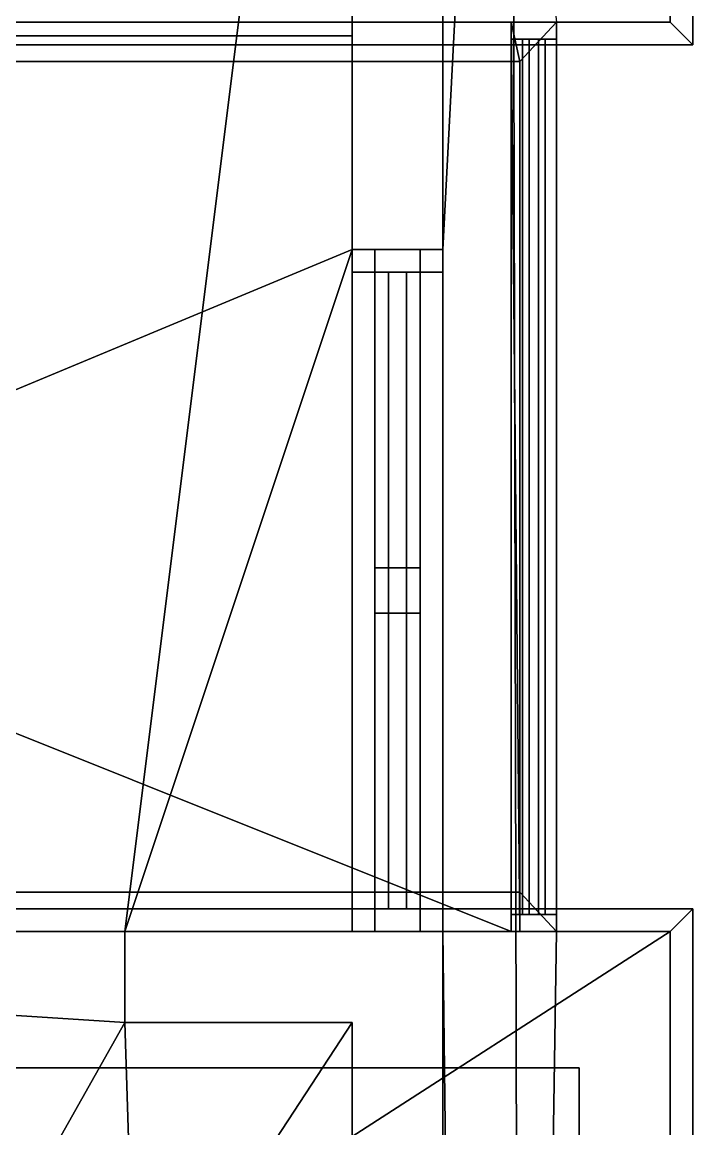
# Model space of a CAD drawing. Extents: x -7.1 to 5.5, y -11 to 12.
# Drawn here: x 3.964 to 5.44, y 5.266 to 7.7 of the extents above; entities that cross this region are included whole.
import ezdxf

# ---------------------------------------------------------------- set-up
doc = ezdxf.new("R2010")
doc.units = 0

msp = doc.modelspace()

# ---------------------------------------------------------------- linework, layer by layer
for points in [[(5.39, 7.7, 30.1), (5.44, 7.65, 30.1), (5.44, 11.95, 30.1), (5.39, 11.9, 30.1)], [(5.39, 11.9, 29.9698), (5.44, 11.95, 29.9698), (5.44, 7.65, 29.9698), (5.39, 7.7, 29.9698)], [(5.44, 11.95, 30.1), (5.44, 7.65, 30.1), (5.44, 7.65, 29.9698), (5.44, 11.95, 29.9698)], [(-7.01, 11.9, 30.2262), (-7.01, 7.7, 30.2262), (5.39, 7.7, 30.2262), (5.39, 11.9, 30.2262)], [(5.39, 7.7, 3.4953), (5.39, 11.9, 3.4953), (5.39, 11.9, 7.0953), (5.39, 7.7, 7.0953)], [(5.39, 7.7, 7.0953), (5.39, 11.9, 7.0953), (5.39, 11.9, 10.6953), (5.39, 7.7, 10.6953)], [(5.39, 7.7, 10.6953), (5.39, 11.9, 10.6953), (5.39, 11.9, 14.2953), (5.39, 7.7, 14.2953)], [(5.39, 7.7, 14.2953), (5.39, 11.9, 14.2953), (5.39, 11.9, 17.8953), (5.39, 7.7, 17.8953)], [(5.39, 7.7, 17.8953), (5.39, 11.9, 17.8953), (5.39, 11.9, 21.4953), (5.39, 7.7, 21.4953)], [(5.39, 7.7, 21.4953), (5.39, 11.9, 21.4953), (5.39, 11.9, 25.0953), (5.39, 7.7, 25.0953)], [(5.39, 7.7, 25.0953), (5.39, 11.9, 25.0953), (5.39, 11.9, 28.6953), (5.39, 7.7, 28.6953)], [(5.39, 11.9, 28.6953), (5.39, 11.9, 30.2262), (5.39, 7.7, 30.2262), (5.39, 7.7, 28.6953)], [(4.89, 7.2, 0.0953), (5.04, 10.1, 0.0953), (4.89, 9.9, 0.0953)], [(4.89, 7.2, 0.0953), (4.89, 5.7, 0.0953), (5.09, -10.8667, 0.0953), (5.04, 10.1, 0.0953)], [(5.09, -10.8667, 0.0953), (5.09, -10.8667, -0.0047), (5.04, 10.1, -0.0047), (5.04, 10.1, 0.0953)], [(4.89, 7.2, 0.0953), (4.89, 9.9, 0.0953), (4.89, 9.9, 3.2953), (4.89, 7.2, 2.0953)], [(4.89, 7.2, 3.0953), (4.89, 9.9, 3.2953), (4.89, -10.5, 3.2953), (4.89, 5.7, 3.0953)], [(4.89, 9.9, 3.2953), (5.14, 7.7, 3.2953), (5.14, 5.7, 3.2953), (4.89, -10.5, 3.2953)], [(4.89, 7.2, 2.0953), (4.89, 9.9, 3.2953), (4.89, 7.2, 3.0953)], [(4.69, 9.7, 3.0953), (-3.66, 5.7, 3.0953), (-6.31, 9.7, 3.0953)], [(-6.31, 9.7, 0.0953), (0.64, 5.7, 0.0953), (1.09, 5.7, 0.0953), (4.69, 9.7, 0.0953)], [(4.69, 9.7, 3.0953), (-1.36, 5.7, 3.0953), (-3.66, 5.7, 3.0953)], [(4.69, 9.7, 3.0953), (1.09, 5.7, 3.0953), (-1.36, 5.7, 3.0953)], [(4.69, 7.2, 3.0953), (1.09, 5.7, 3.0953), (4.69, 9.7, 3.0953)], [(1.09, 5.7, 0.0953), (4.19, 5.7, 0.0953), (4.69, 9.7, 0.0953)], [(4.69, 7.2, 0.0953), (4.69, 9.7, 0.0953), (4.19, 5.7, 0.0953)], [(4.69, 9.7, 2.0953), (4.69, 7.2, 2.0953), (4.69, 7.2, 3.0953), (4.69, 9.7, 3.0953)], [(4.69, 9.7, 0.0953), (4.69, 7.2, 0.0953), (4.69, 7.2, 2.0953), (4.69, 9.7, 2.0953)], [(4.69, 8.23, 1.0453), (-4.31, 8.23, 1.0453), (-4.31, 7.67, 1.0453), (4.69, 7.67, 1.0453)], [(4.69, 8.23, 0.9453), (4.69, 7.67, 0.9453), (-4.31, 7.67, 0.9453), (-4.31, 8.23, 0.9453)], [(-7.01, 7.7, 30.1), (-7.06, 7.65, 30.1), (5.44, 7.65, 30.1), (5.39, 7.7, 30.1)], [(5.39, 7.7, 29.9698), (5.44, 7.65, 29.9698), (-7.06, 7.65, 29.9698), (-7.01, 7.7, 29.9698)], [(-6.76, 7.7, 29.3453), (5.14, 7.7, 29.3453), (5.39, 7.7, 30.2262), (-7.01, 7.7, 30.2262)], [(5.14, 7.7, 29.3453), (-6.76, 7.7, 29.3453), (-6.6794, 7.6131, 29.3453), (5.0593, 7.6131, 29.3453)], [(5.0593, 7.6131, 29.3453), (-6.6794, 7.6131, 29.3453), (-6.66, 7.7, 29.0188), (5.04, 7.7, 29.0188)], [(5.04, 5.7, 6.8953), (-0.685, 5.7, 6.8953), (0.04, 7.7, 6.8953)], [(5.04, 5.7, 10.4953), (-0.685, 5.7, 10.4953), (0.04, 7.7, 10.4953)], [(5.04, 5.7, 14.0953), (-0.685, 5.7, 14.0953), (0.04, 7.7, 14.0953)], [(5.04, 5.7, 17.6953), (-0.685, 5.7, 17.6953), (0.04, 7.7, 17.6953)], [(5.04, 5.7, 21.2953), (-0.685, 5.7, 21.2953), (0.04, 7.7, 21.2953)], [(5.04, 5.7, 24.8953), (-0.685, 5.7, 24.8953), (0.04, 7.7, 24.8953)], [(5.04, 5.7, 3.4953), (5.04, 7.7, 3.4953), (0.04, 7.7, 3.4953), (2.54, 5.7, 3.4953)], [(0.04, 7.7, 3.4953), (5.04, 7.7, 3.4953), (5.04, 7.7, 6.8953), (0.04, 7.7, 6.8953)], [(0.04, 7.7, 6.8953), (5.04, 7.7, 6.8953), (5.04, 5.7, 6.8953)], [(5.04, 5.7, 7.0953), (5.04, 7.7, 7.0953), (0.04, 7.7, 7.0953), (2.54, 5.7, 7.0953)], [(0.04, 7.7, 7.0953), (5.04, 7.7, 7.0953), (5.04, 7.7, 10.4953), (0.04, 7.7, 10.4953)], [(0.04, 7.7, 10.4953), (5.04, 7.7, 10.4953), (5.04, 5.7, 10.4953)], [(5.04, 5.7, 10.6953), (5.04, 7.7, 10.6953), (0.04, 7.7, 10.6953), (2.54, 5.7, 10.6953)], [(0.04, 7.7, 10.6953), (5.04, 7.7, 10.6953), (5.04, 7.7, 14.0953), (0.04, 7.7, 14.0953)], [(0.04, 7.7, 14.0953), (5.04, 7.7, 14.0953), (5.04, 5.7, 14.0953)], [(5.04, 5.7, 14.2953), (5.04, 7.7, 14.2953), (0.04, 7.7, 14.2953), (2.54, 5.7, 14.2953)], [(0.04, 7.7, 14.2953), (5.04, 7.7, 14.2953), (5.04, 7.7, 17.6953), (0.04, 7.7, 17.6953)], [(0.04, 7.7, 17.6953), (5.04, 7.7, 17.6953), (5.04, 5.7, 17.6953)], [(5.04, 5.7, 17.8953), (5.04, 7.7, 17.8953), (0.04, 7.7, 17.8953), (2.54, 5.7, 17.8953)], [(0.04, 7.7, 17.8953), (5.04, 7.7, 17.8953), (5.04, 7.7, 21.2953), (0.04, 7.7, 21.2953)], [(0.04, 7.7, 21.2953), (5.04, 7.7, 21.2953), (5.04, 5.7, 21.2953)], [(5.04, 5.7, 21.4953), (5.04, 7.7, 21.4953), (0.04, 7.7, 21.4953), (2.54, 5.7, 21.4953)], [(0.04, 7.7, 21.4953), (5.04, 7.7, 21.4953), (5.04, 7.7, 24.8953), (0.04, 7.7, 24.8953)], [(0.04, 7.7, 24.8953), (5.04, 7.7, 24.8953), (5.04, 5.7, 24.8953)], [(5.04, 5.7, 25.0953), (5.04, 7.7, 25.0953), (0.04, 7.7, 25.0953), (2.54, 5.7, 25.0953)], [(0.04, 7.7, 25.0953), (5.04, 7.7, 25.0953), (5.04, 7.7, 29.0188), (0.04, 7.7, 29.0188)], [(5.04, 7.7, 3.4953), (5.04, 5.7, 3.4953), (5.04, 5.7375, 3.5444), (5.04, 7.6625, 3.5444)], [(5.04, 5.7, 7.0953), (5.04, 7.7, 7.0953), (5.04, 7.6625, 7.0462), (5.04, 5.7375, 7.0462)], [(5.04, 7.6625, 7.0462), (5.04, 7.7, 7.0953), (5.04, 7.7, 3.4953), (5.04, 7.6625, 3.5444)], [(5.04, 5.7, 6.8953), (5.04, 7.7, 6.8953), (5.04, 7.7, 7.0953), (5.04, 5.7, 7.0953)], [(5.04, 7.7, 7.0953), (5.04, 5.7, 7.0953), (5.04, 5.7375, 7.1444), (5.04, 7.6625, 7.1444)], [(5.04, 5.7, 10.6953), (5.04, 7.7, 10.6953), (5.04, 7.6625, 10.6462), (5.04, 5.7375, 10.6462)], [(5.04, 7.6625, 10.6462), (5.04, 7.7, 10.6953), (5.04, 7.7, 7.0953), (5.04, 7.6625, 7.1444)], [(5.04, 5.7, 10.4953), (5.04, 7.7, 10.4953), (5.04, 7.7, 10.6953), (5.04, 5.7, 10.6953)], [(5.04, 7.7, 10.6953), (5.04, 5.7, 10.6953), (5.04, 5.7375, 10.7444), (5.04, 7.6625, 10.7444)], [(5.04, 5.7, 14.2953), (5.04, 7.7, 14.2953), (5.04, 7.6625, 14.2462), (5.04, 5.7375, 14.2462)], [(5.04, 7.6625, 14.2462), (5.04, 7.7, 14.2953), (5.04, 7.7, 10.6953), (5.04, 7.6625, 10.7444)], [(5.04, 5.7, 14.0953), (5.04, 7.7, 14.0953), (5.04, 7.7, 14.2953), (5.04, 5.7, 14.2953)], [(5.04, 7.7, 14.2953), (5.04, 5.7, 14.2953), (5.04, 5.7375, 14.3444), (5.04, 7.6625, 14.3444)], [(5.04, 5.7, 17.8953), (5.04, 7.7, 17.8953), (5.04, 7.6625, 17.8462), (5.04, 5.7375, 17.8462)], [(5.04, 7.6625, 17.8462), (5.04, 7.7, 17.8953), (5.04, 7.7, 14.2953), (5.04, 7.6625, 14.3444)], [(5.04, 5.7, 17.6953), (5.04, 7.7, 17.6953), (5.04, 7.7, 17.8953), (5.04, 5.7, 17.8953)], [(5.04, 7.7, 17.8953), (5.04, 5.7, 17.8953), (5.04, 5.7375, 17.9444), (5.04, 7.6625, 17.9444)], [(5.04, 5.7, 21.4953), (5.04, 7.7, 21.4953), (5.04, 7.6625, 21.4462), (5.04, 5.7375, 21.4462)], [(5.04, 7.6625, 21.4462), (5.04, 7.7, 21.4953), (5.04, 7.7, 17.8953), (5.04, 7.6625, 17.9444)], [(5.04, 5.7, 21.2953), (5.04, 7.7, 21.2953), (5.04, 7.7, 21.4953), (5.04, 5.7, 21.4953)], [(5.04, 7.7, 21.4953), (5.04, 5.7, 21.4953), (5.04, 5.7375, 21.5444), (5.04, 7.6625, 21.5444)], [(5.04, 5.7, 25.0953), (5.04, 7.7, 25.0953), (5.04, 7.6625, 25.0462), (5.04, 5.7375, 25.0462)], [(5.04, 7.6625, 25.0462), (5.04, 7.7, 25.0953), (5.04, 7.7, 21.4953), (5.04, 7.6625, 21.5444)], [(5.04, 5.7, 24.8953), (5.04, 7.7, 24.8953), (5.04, 7.7, 25.0953), (5.04, 5.7, 25.0953)], [(5.04, 7.7, 25.0953), (5.04, 5.7, 25.0953), (5.04, 5.7375, 25.1444), (5.04, 7.6625, 25.1444)], [(5.04, 5.7, 28.6953), (5.04, 7.7, 28.6953), (5.04, 7.6625, 28.6462), (5.04, 5.7375, 28.6462)], [(5.04, 7.6625, 28.6462), (5.04, 7.7, 28.6953), (5.04, 7.7, 25.0953), (5.04, 7.6625, 25.1444)], [(5.0593, 5.7, 29.0188), (5.04, 7.7, 29.0188), (5.04, 7.7, 28.6953), (5.04, 5.7, 28.6953)], [(5.0593, 5.7869, 29.3453), (5.0593, 7.6131, 29.3453), (5.04, 7.7, 29.0188), (5.0593, 5.7, 29.0188)], [(5.14, 5.7, 29.3453), (5.14, 7.7, 29.3453), (5.0593, 7.6131, 29.3453), (5.0593, 5.7869, 29.3453)], [(5.14, 7.7, 3.4953), (5.39, 7.7, 3.4953), (5.39, 7.7, 7.0953), (5.14, 7.7, 7.0953)], [(5.14, 5.7, 7.0953), (5.14, 5.7375, 7.0462), (5.14, 7.6625, 7.0462), (5.14, 7.7, 7.0953)], [(5.14, 7.7, 3.4953), (5.14, 7.6625, 3.5444), (5.14, 5.7375, 3.5444), (5.14, 5.7, 3.4953)], [(5.14, 7.7, 7.0953), (5.14, 7.6625, 7.0462), (5.14, 7.6625, 3.5444), (5.14, 7.7, 3.4953)], [(5.14, 7.7, 7.0953), (5.39, 7.7, 7.0953), (5.39, 7.7, 10.6953), (5.14, 7.7, 10.6953)], [(5.14, 5.7, 10.6953), (5.14, 5.7375, 10.6462), (5.14, 7.6625, 10.6462), (5.14, 7.7, 10.6953)], [(5.14, 7.7, 7.0953), (5.14, 7.6625, 7.1444), (5.14, 5.7375, 7.1444), (5.14, 5.7, 7.0953)], [(5.14, 7.7, 10.6953), (5.14, 7.6625, 10.6462), (5.14, 7.6625, 7.1444), (5.14, 7.7, 7.0953)], [(5.14, 7.7, 10.6953), (5.39, 7.7, 10.6953), (5.39, 7.7, 14.2953), (5.14, 7.7, 14.2953)], [(5.14, 5.7, 14.2953), (5.14, 5.7375, 14.2462), (5.14, 7.6625, 14.2462), (5.14, 7.7, 14.2953)], [(5.14, 7.7, 10.6953), (5.14, 7.6625, 10.7444), (5.14, 5.7375, 10.7444), (5.14, 5.7, 10.6953)], [(5.14, 7.7, 14.2953), (5.14, 7.6625, 14.2462), (5.14, 7.6625, 10.7444), (5.14, 7.7, 10.6953)], [(5.14, 7.7, 14.2953), (5.39, 7.7, 14.2953), (5.39, 7.7, 17.8953), (5.14, 7.7, 17.8953)], [(5.14, 5.7, 17.8953), (5.14, 5.7375, 17.8462), (5.14, 7.6625, 17.8462), (5.14, 7.7, 17.8953)], [(5.14, 7.7, 14.2953), (5.14, 7.6625, 14.3444), (5.14, 5.7375, 14.3444), (5.14, 5.7, 14.2953)], [(5.14, 7.7, 17.8953), (5.14, 7.6625, 17.8462), (5.14, 7.6625, 14.3444), (5.14, 7.7, 14.2953)], [(5.14, 7.7, 17.8953), (5.39, 7.7, 17.8953), (5.39, 7.7, 21.4953), (5.14, 7.7, 21.4953)], [(5.14, 5.7, 21.4953), (5.14, 5.7375, 21.4462), (5.14, 7.6625, 21.4462), (5.14, 7.7, 21.4953)], [(5.14, 7.7, 17.8953), (5.14, 7.6625, 17.9444), (5.14, 5.7375, 17.9444), (5.14, 5.7, 17.8953)], [(5.14, 7.7, 21.4953), (5.14, 7.6625, 21.4462), (5.14, 7.6625, 17.9444), (5.14, 7.7, 17.8953)], [(5.14, 7.7, 21.4953), (5.39, 7.7, 21.4953), (5.39, 7.7, 25.0953), (5.14, 7.7, 25.0953)], [(5.14, 5.7, 25.0953), (5.14, 5.7375, 25.0462), (5.14, 7.6625, 25.0462), (5.14, 7.7, 25.0953)], [(5.14, 7.7, 21.4953), (5.14, 7.6625, 21.5444), (5.14, 5.7375, 21.5444), (5.14, 5.7, 21.4953)], [(5.14, 7.7, 25.0953), (5.14, 7.6625, 25.0462), (5.14, 7.6625, 21.5444), (5.14, 7.7, 21.4953)], [(5.14, 5.7, 3.2953), (5.14, 7.7, 3.2953), (5.14, 7.7, 3.4953), (5.14, 5.7, 3.4953)], [(5.14, 7.7, 25.0953), (5.39, 7.7, 25.0953), (5.39, 7.7, 28.6953), (5.14, 7.7, 28.6953)], [(5.14, 5.7, 28.6953), (5.14, 5.7375, 28.6462), (5.14, 7.6625, 28.6462), (5.14, 7.7, 28.6953)], [(5.14, 7.7, 25.0953), (5.14, 7.6625, 25.1444), (5.14, 5.7375, 25.1444), (5.14, 5.7, 25.0953)], [(5.14, 7.7, 28.6953), (5.14, 7.6625, 28.6462), (5.14, 7.6625, 25.1444), (5.14, 7.7, 25.0953)], [(5.14, 7.7, 28.6953), (5.39, 7.7, 28.6953), (5.39, 7.7, 30.2262), (5.14, 7.7, 29.3453)], [(5.14, 5.7, 28.6953), (5.14, 7.7, 28.6953), (5.14, 7.7, 29.3453), (5.14, 5.7, 29.3453)], [(-4.31, 7.67, 0.9453), (4.69, 7.67, 0.9453), (4.69, 7.67, 1.0453), (-4.31, 7.67, 1.0453)], [(5.44, 7.65, 30.1), (-7.06, 7.65, 30.1), (-7.06, 7.65, 29.9698), (5.44, 7.65, 29.9698)], [(5.14, 5.7375, 3.5444), (5.14, 7.6625, 3.5444), (5.04, 7.6625, 3.5444), (5.04, 5.7375, 3.5444)], [(5.14, 7.6625, 7.0462), (5.14, 5.7375, 7.0462), (5.04, 5.7375, 7.0462), (5.04, 7.6625, 7.0462)], [(5.14, 7.6625, 7.0462), (5.04, 7.6625, 7.0462), (5.04, 7.6625, 3.5444), (5.14, 7.6625, 3.5444)], [(5.14, 5.7375, 7.1444), (5.14, 7.6625, 7.1444), (5.04, 7.6625, 7.1444), (5.04, 5.7375, 7.1444)], [(5.14, 7.6625, 10.6462), (5.14, 5.7375, 10.6462), (5.04, 5.7375, 10.6462), (5.04, 7.6625, 10.6462)], [(5.14, 7.6625, 10.6462), (5.04, 7.6625, 10.6462), (5.04, 7.6625, 7.1444), (5.14, 7.6625, 7.1444)], [(5.14, 5.7375, 10.7444), (5.14, 7.6625, 10.7444), (5.04, 7.6625, 10.7444), (5.04, 5.7375, 10.7444)], [(5.14, 7.6625, 14.2462), (5.14, 5.7375, 14.2462), (5.04, 5.7375, 14.2462), (5.04, 7.6625, 14.2462)], [(5.14, 7.6625, 14.2462), (5.04, 7.6625, 14.2462), (5.04, 7.6625, 10.7444), (5.14, 7.6625, 10.7444)], [(5.14, 5.7375, 14.3444), (5.14, 7.6625, 14.3444), (5.04, 7.6625, 14.3444), (5.04, 5.7375, 14.3444)], [(5.14, 7.6625, 17.8462), (5.14, 5.7375, 17.8462), (5.04, 5.7375, 17.8462), (5.04, 7.6625, 17.8462)], [(5.14, 7.6625, 17.8462), (5.04, 7.6625, 17.8462), (5.04, 7.6625, 14.3444), (5.14, 7.6625, 14.3444)], [(5.14, 5.7375, 17.9444), (5.14, 7.6625, 17.9444), (5.04, 7.6625, 17.9444), (5.04, 5.7375, 17.9444)], [(5.14, 7.6625, 21.4462), (5.14, 5.7375, 21.4462), (5.04, 5.7375, 21.4462), (5.04, 7.6625, 21.4462)], [(5.14, 7.6625, 21.4462), (5.04, 7.6625, 21.4462), (5.04, 7.6625, 17.9444), (5.14, 7.6625, 17.9444)], [(5.14, 5.7375, 21.5444), (5.14, 7.6625, 21.5444), (5.04, 7.6625, 21.5444), (5.04, 5.7375, 21.5444)], [(5.14, 7.6625, 25.0462), (5.14, 5.7375, 25.0462), (5.04, 5.7375, 25.0462), (5.04, 7.6625, 25.0462)], [(5.14, 7.6625, 25.0462), (5.04, 7.6625, 25.0462), (5.04, 7.6625, 21.5444), (5.14, 7.6625, 21.5444)], [(5.14, 5.7375, 25.1444), (5.14, 7.6625, 25.1444), (5.04, 7.6625, 25.1444), (5.04, 5.7375, 25.1444)], [(5.14, 7.6625, 28.6462), (5.14, 5.7375, 28.6462), (5.04, 5.7375, 28.6462), (5.04, 7.6625, 28.6462)], [(5.14, 7.6625, 28.6462), (5.04, 7.6625, 28.6462), (5.04, 7.6625, 25.1444), (5.14, 7.6625, 25.1444)], [(5.065, 5.7375, 5.9444), (5.065, 7.6625, 5.9444), (5.065, 7.6625, 5.8462), (5.065, 5.7375, 5.8462)], [(5.115, 5.7375, 5.9444), (5.115, 7.6625, 5.9444), (5.065, 7.6625, 5.9444), (5.065, 5.7375, 5.9444)], [(5.115, 7.6625, 5.8462), (5.115, 5.7375, 5.8462), (5.065, 5.7375, 5.8462), (5.065, 7.6625, 5.8462)], [(5.115, 7.6625, 4.6462), (5.115, 5.7375, 4.6462), (5.065, 5.7375, 4.6462), (5.065, 7.6625, 4.6462)], [(5.115, 5.7375, 4.7444), (5.115, 7.6625, 4.7444), (5.065, 7.6625, 4.7444), (5.065, 5.7375, 4.7444)], [(5.065, 5.7375, 4.7444), (5.065, 7.6625, 4.7444), (5.065, 7.6625, 4.6462), (5.065, 5.7375, 4.6462)], [(5.065, 5.7375, 9.5444), (5.065, 7.6625, 9.5444), (5.065, 7.6625, 9.4462), (5.065, 5.7375, 9.4462)], [(5.115, 5.7375, 9.5444), (5.115, 7.6625, 9.5444), (5.065, 7.6625, 9.5444), (5.065, 5.7375, 9.5444)], [(5.115, 7.6625, 9.4462), (5.115, 5.7375, 9.4462), (5.065, 5.7375, 9.4462), (5.065, 7.6625, 9.4462)], [(5.115, 7.6625, 8.2462), (5.115, 5.7375, 8.2462), (5.065, 5.7375, 8.2462), (5.065, 7.6625, 8.2462)], [(5.115, 5.7375, 8.3444), (5.115, 7.6625, 8.3444), (5.065, 7.6625, 8.3444), (5.065, 5.7375, 8.3444)], [(5.065, 5.7375, 8.3444), (5.065, 7.6625, 8.3444), (5.065, 7.6625, 8.2462), (5.065, 5.7375, 8.2462)], [(5.065, 5.7375, 13.1444), (5.065, 7.6625, 13.1444), (5.065, 7.6625, 13.0462), (5.065, 5.7375, 13.0462)], [(5.115, 5.7375, 13.1444), (5.115, 7.6625, 13.1444), (5.065, 7.6625, 13.1444), (5.065, 5.7375, 13.1444)], [(5.115, 7.6625, 13.0462), (5.115, 5.7375, 13.0462), (5.065, 5.7375, 13.0462), (5.065, 7.6625, 13.0462)], [(5.115, 7.6625, 11.8462), (5.115, 5.7375, 11.8462), (5.065, 5.7375, 11.8462), (5.065, 7.6625, 11.8462)], [(5.115, 5.7375, 11.9444), (5.115, 7.6625, 11.9444), (5.065, 7.6625, 11.9444), (5.065, 5.7375, 11.9444)], [(5.065, 5.7375, 11.9444), (5.065, 7.6625, 11.9444), (5.065, 7.6625, 11.8462), (5.065, 5.7375, 11.8462)], [(5.065, 5.7375, 16.7444), (5.065, 7.6625, 16.7444), (5.065, 7.6625, 16.6462), (5.065, 5.7375, 16.6462)], [(5.115, 5.7375, 16.7444), (5.115, 7.6625, 16.7444), (5.065, 7.6625, 16.7444), (5.065, 5.7375, 16.7444)], [(5.115, 7.6625, 16.6462), (5.115, 5.7375, 16.6462), (5.065, 5.7375, 16.6462), (5.065, 7.6625, 16.6462)], [(5.115, 7.6625, 15.4462), (5.115, 5.7375, 15.4462), (5.065, 5.7375, 15.4462), (5.065, 7.6625, 15.4462)], [(5.115, 5.7375, 15.5444), (5.115, 7.6625, 15.5444), (5.065, 7.6625, 15.5444), (5.065, 5.7375, 15.5444)], [(5.065, 5.7375, 15.5444), (5.065, 7.6625, 15.5444), (5.065, 7.6625, 15.4462), (5.065, 5.7375, 15.4462)], [(5.065, 5.7375, 20.3444), (5.065, 7.6625, 20.3444), (5.065, 7.6625, 20.2462), (5.065, 5.7375, 20.2462)], [(5.115, 5.7375, 20.3444), (5.115, 7.6625, 20.3444), (5.065, 7.6625, 20.3444), (5.065, 5.7375, 20.3444)], [(5.115, 7.6625, 20.2462), (5.115, 5.7375, 20.2462), (5.065, 5.7375, 20.2462), (5.065, 7.6625, 20.2462)], [(5.115, 7.6625, 19.0462), (5.115, 5.7375, 19.0462), (5.065, 5.7375, 19.0462), (5.065, 7.6625, 19.0462)], [(5.115, 5.7375, 19.1444), (5.115, 7.6625, 19.1444), (5.065, 7.6625, 19.1444), (5.065, 5.7375, 19.1444)], [(5.065, 5.7375, 19.1444), (5.065, 7.6625, 19.1444), (5.065, 7.6625, 19.0462), (5.065, 5.7375, 19.0462)], [(5.065, 5.7375, 23.9444), (5.065, 7.6625, 23.9444), (5.065, 7.6625, 23.8462), (5.065, 5.7375, 23.8462)], [(5.115, 5.7375, 23.9444), (5.115, 7.6625, 23.9444), (5.065, 7.6625, 23.9444), (5.065, 5.7375, 23.9444)], [(5.115, 7.6625, 23.8462), (5.115, 5.7375, 23.8462), (5.065, 5.7375, 23.8462), (5.065, 7.6625, 23.8462)], [(5.115, 7.6625, 22.6462), (5.115, 5.7375, 22.6462), (5.065, 5.7375, 22.6462), (5.065, 7.6625, 22.6462)], [(5.115, 5.7375, 22.7444), (5.115, 7.6625, 22.7444), (5.065, 7.6625, 22.7444), (5.065, 5.7375, 22.7444)], [(5.065, 5.7375, 22.7444), (5.065, 7.6625, 22.7444), (5.065, 7.6625, 22.6462), (5.065, 5.7375, 22.6462)], [(5.065, 5.7375, 27.5444), (5.065, 7.6625, 27.5444), (5.065, 7.6625, 27.4462), (5.065, 5.7375, 27.4462)], [(5.115, 5.7375, 27.5444), (5.115, 7.6625, 27.5444), (5.065, 7.6625, 27.5444), (5.065, 5.7375, 27.5444)], [(5.115, 7.6625, 27.4462), (5.115, 5.7375, 27.4462), (5.065, 5.7375, 27.4462), (5.065, 7.6625, 27.4462)], [(5.115, 7.6625, 26.2462), (5.115, 5.7375, 26.2462), (5.065, 5.7375, 26.2462), (5.065, 7.6625, 26.2462)], [(5.115, 5.7375, 26.3444), (5.115, 7.6625, 26.3444), (5.065, 7.6625, 26.3444), (5.065, 5.7375, 26.3444)], [(5.065, 5.7375, 26.3444), (5.065, 7.6625, 26.3444), (5.065, 7.6625, 26.2462), (5.065, 5.7375, 26.2462)], [(5.08, 5.7375, 3.5444), (5.08, 5.7375, 7.0462), (5.08, 7.6625, 7.0462), (5.08, 7.6625, 3.5444)], [(5.1, 5.7375, 3.5444), (5.08, 5.7375, 3.5444), (5.08, 7.6625, 3.5444), (5.1, 7.6625, 3.5444)], [(5.1, 7.6625, 7.0462), (5.08, 7.6625, 7.0462), (5.08, 5.7375, 7.0462), (5.1, 5.7375, 7.0462)], [(5.1, 7.6625, 7.0462), (5.1, 7.6625, 3.5444), (5.08, 7.6625, 3.5444), (5.08, 7.6625, 7.0462)], [(5.08, 5.7375, 7.1444), (5.08, 5.7375, 10.6462), (5.08, 7.6625, 10.6462), (5.08, 7.6625, 7.1444)], [(5.1, 5.7375, 7.1444), (5.08, 5.7375, 7.1444), (5.08, 7.6625, 7.1444), (5.1, 7.6625, 7.1444)], [(5.1, 7.6625, 10.6462), (5.08, 7.6625, 10.6462), (5.08, 5.7375, 10.6462), (5.1, 5.7375, 10.6462)], [(5.1, 7.6625, 10.6462), (5.1, 7.6625, 7.1444), (5.08, 7.6625, 7.1444), (5.08, 7.6625, 10.6462)], [(5.08, 5.7375, 10.7444), (5.08, 5.7375, 14.2462), (5.08, 7.6625, 14.2462), (5.08, 7.6625, 10.7444)], [(5.1, 5.7375, 10.7444), (5.08, 5.7375, 10.7444), (5.08, 7.6625, 10.7444), (5.1, 7.6625, 10.7444)], [(5.1, 7.6625, 14.2462), (5.08, 7.6625, 14.2462), (5.08, 5.7375, 14.2462), (5.1, 5.7375, 14.2462)], [(5.1, 7.6625, 14.2462), (5.1, 7.6625, 10.7444), (5.08, 7.6625, 10.7444), (5.08, 7.6625, 14.2462)], [(5.08, 5.7375, 14.3444), (5.08, 5.7375, 17.8462), (5.08, 7.6625, 17.8462), (5.08, 7.6625, 14.3444)], [(5.1, 5.7375, 14.3444), (5.08, 5.7375, 14.3444), (5.08, 7.6625, 14.3444), (5.1, 7.6625, 14.3444)], [(5.1, 7.6625, 17.8462), (5.08, 7.6625, 17.8462), (5.08, 5.7375, 17.8462), (5.1, 5.7375, 17.8462)], [(5.1, 7.6625, 17.8462), (5.1, 7.6625, 14.3444), (5.08, 7.6625, 14.3444), (5.08, 7.6625, 17.8462)], [(5.08, 5.7375, 17.9444), (5.08, 5.7375, 21.4462), (5.08, 7.6625, 21.4462), (5.08, 7.6625, 17.9444)], [(5.1, 5.7375, 17.9444), (5.08, 5.7375, 17.9444), (5.08, 7.6625, 17.9444), (5.1, 7.6625, 17.9444)], [(5.1, 7.6625, 21.4462), (5.08, 7.6625, 21.4462), (5.08, 5.7375, 21.4462), (5.1, 5.7375, 21.4462)], [(5.1, 7.6625, 21.4462), (5.1, 7.6625, 17.9444), (5.08, 7.6625, 17.9444), (5.08, 7.6625, 21.4462)], [(5.08, 5.7375, 21.5444), (5.08, 5.7375, 25.0462), (5.08, 7.6625, 25.0462), (5.08, 7.6625, 21.5444)], [(5.1, 5.7375, 21.5444), (5.08, 5.7375, 21.5444), (5.08, 7.6625, 21.5444), (5.1, 7.6625, 21.5444)], [(5.1, 7.6625, 25.0462), (5.08, 7.6625, 25.0462), (5.08, 5.7375, 25.0462), (5.1, 5.7375, 25.0462)], [(5.1, 7.6625, 25.0462), (5.1, 7.6625, 21.5444), (5.08, 7.6625, 21.5444), (5.08, 7.6625, 25.0462)], [(5.08, 5.7375, 25.1444), (5.08, 5.7375, 28.6462), (5.08, 7.6625, 28.6462), (5.08, 7.6625, 25.1444)], [(5.1, 5.7375, 25.1444), (5.08, 5.7375, 25.1444), (5.08, 7.6625, 25.1444), (5.1, 7.6625, 25.1444)], [(5.1, 7.6625, 28.6462), (5.08, 7.6625, 28.6462), (5.08, 5.7375, 28.6462), (5.1, 5.7375, 28.6462)], [(5.1, 7.6625, 28.6462), (5.1, 7.6625, 25.1444), (5.08, 7.6625, 25.1444), (5.08, 7.6625, 28.6462)], [(5.1, 5.7375, 3.5444), (5.1, 7.6625, 3.5444), (5.1, 7.6625, 7.0462), (5.1, 5.7375, 7.0462)], [(5.1, 5.7375, 7.1444), (5.1, 7.6625, 7.1444), (5.1, 7.6625, 10.6462), (5.1, 5.7375, 10.6462)], [(5.1, 5.7375, 10.7444), (5.1, 7.6625, 10.7444), (5.1, 7.6625, 14.2462), (5.1, 5.7375, 14.2462)], [(5.1, 5.7375, 14.3444), (5.1, 7.6625, 14.3444), (5.1, 7.6625, 17.8462), (5.1, 5.7375, 17.8462)], [(5.1, 5.7375, 17.9444), (5.1, 7.6625, 17.9444), (5.1, 7.6625, 21.4462), (5.1, 5.7375, 21.4462)], [(5.1, 5.7375, 21.5444), (5.1, 7.6625, 21.5444), (5.1, 7.6625, 25.0462), (5.1, 5.7375, 25.0462)], [(5.1, 5.7375, 25.1444), (5.1, 7.6625, 25.1444), (5.1, 7.6625, 28.6462), (5.1, 5.7375, 28.6462)], [(5.115, 5.7375, 5.9444), (5.115, 5.7375, 5.8462), (5.115, 7.6625, 5.8462), (5.115, 7.6625, 5.9444)], [(5.115, 5.7375, 4.7444), (5.115, 5.7375, 4.6462), (5.115, 7.6625, 4.6462), (5.115, 7.6625, 4.7444)], [(5.115, 5.7375, 9.5444), (5.115, 5.7375, 9.4462), (5.115, 7.6625, 9.4462), (5.115, 7.6625, 9.5444)], [(5.115, 5.7375, 8.3444), (5.115, 5.7375, 8.2462), (5.115, 7.6625, 8.2462), (5.115, 7.6625, 8.3444)], [(5.115, 5.7375, 13.1444), (5.115, 5.7375, 13.0462), (5.115, 7.6625, 13.0462), (5.115, 7.6625, 13.1444)], [(5.115, 5.7375, 11.9444), (5.115, 5.7375, 11.8462), (5.115, 7.6625, 11.8462), (5.115, 7.6625, 11.9444)], [(5.115, 5.7375, 16.7444), (5.115, 5.7375, 16.6462), (5.115, 7.6625, 16.6462), (5.115, 7.6625, 16.7444)], [(5.115, 5.7375, 15.5444), (5.115, 5.7375, 15.4462), (5.115, 7.6625, 15.4462), (5.115, 7.6625, 15.5444)], [(5.115, 5.7375, 20.3444), (5.115, 5.7375, 20.2462), (5.115, 7.6625, 20.2462), (5.115, 7.6625, 20.3444)], [(5.115, 5.7375, 19.1444), (5.115, 5.7375, 19.0462), (5.115, 7.6625, 19.0462), (5.115, 7.6625, 19.1444)], [(5.115, 5.7375, 23.9444), (5.115, 5.7375, 23.8462), (5.115, 7.6625, 23.8462), (5.115, 7.6625, 23.9444)], [(5.115, 5.7375, 22.7444), (5.115, 5.7375, 22.6462), (5.115, 7.6625, 22.6462), (5.115, 7.6625, 22.7444)], [(5.115, 5.7375, 27.5444), (5.115, 5.7375, 27.4462), (5.115, 7.6625, 27.4462), (5.115, 7.6625, 27.5444)], [(5.115, 5.7375, 26.3444), (5.115, 5.7375, 26.2462), (5.115, 7.6625, 26.2462), (5.115, 7.6625, 26.3444)], [(5.0593, 7.6131, 29.2394), (5.0593, 5.7869, 29.2394), (-6.6794, 5.7869, 29.2394), (-6.6794, 7.6131, 29.2394)], [(-6.6794, 5.7869, 29.2747), (5.0593, 5.7869, 29.2747), (5.0593, 7.6131, 29.2747), (-6.6794, 7.6131, 29.2747)], [(5.0593, 7.6131, 29.2747), (5.0593, 7.6131, 29.2394), (-6.6794, 7.6131, 29.2394), (-6.6794, 7.6131, 29.2747)], [(5.0593, 5.7869, 29.2747), (5.0593, 5.7869, 29.2394), (5.0593, 7.6131, 29.2394), (5.0593, 7.6131, 29.2747)], [(4.69, 7.2, 3.0953), (4.19, 5.7, 3.0953), (1.09, 5.7, 3.0953)], [(4.69, 7.2, 3.0953), (4.69, 5.7, 3.0953), (4.19, 5.7, 3.0953)], [(4.69, 7.2, 0.0953), (4.19, 5.7, 0.0953), (4.69, 5.7, 0.0953)], [(4.69, 7.2, 2.0953), (4.69, 5.7, 2.0953), (4.69, 5.75, 2.1786), (4.69, 7.15, 2.1786)], [(4.69, 5.7, 3.0953), (4.69, 7.2, 3.0953), (4.69, 7.15, 3.0119), (4.69, 5.75, 3.0119)], [(4.69, 7.2, 3.0953), (4.69, 7.2, 2.0953), (4.69, 7.15, 2.1786), (4.69, 7.15, 3.0119)], [(4.89, 5.7, 2.0953), (4.69, 5.7, 2.0953), (4.69, 7.2, 2.0953), (4.89, 7.2, 2.0953)], [(4.69, 7.2, 0.0953), (4.89, 7.2, 0.0953), (4.89, 7.2, 2.0953), (4.69, 7.2, 2.0953)], [(4.69, 7.2, 0.0953), (4.69, 5.7, 0.0953), (4.89, 5.7, 0.0953), (4.89, 7.2, 0.0953)], [(4.74, 7.2, 2.0953), (4.74, 7.15, 2.0203), (4.74, 5.75, 2.0203), (4.74, 5.7, 2.0953)], [(4.74, 7.2, 0.0953), (4.74, 7.15, 0.0953), (4.74, 7.15, 2.0203), (4.74, 7.2, 2.0953)], [(4.84, 5.7, 2.0953), (4.84, 5.75, 2.0203), (4.84, 7.15, 2.0203), (4.84, 7.2, 2.0953)], [(4.84, 7.2, 2.0953), (4.84, 7.15, 2.0203), (4.84, 7.15, 0.0953), (4.84, 7.2, 0.0953)], [(4.89, 5.7, 2.0953), (4.89, 7.2, 2.0953), (4.89, 7.15, 2.1786), (4.89, 5.75, 2.1786)], [(4.89, 7.2, 2.0953), (4.89, 7.2, 3.0953), (4.89, 7.15, 3.0119), (4.89, 7.15, 2.1786)], [(4.89, 7.2, 3.0953), (4.89, 5.7, 3.0953), (4.89, 5.75, 3.0119), (4.89, 7.15, 3.0119)], [(4.89, 7.15, 2.1786), (4.89, 7.15, 3.0119), (4.69, 7.15, 3.0119), (4.69, 7.15, 2.1786)], [(4.89, 5.75, 3.0119), (4.69, 5.75, 3.0119), (4.69, 7.15, 3.0119), (4.89, 7.15, 3.0119)], [(4.89, 5.75, 2.1786), (4.89, 7.15, 2.1786), (4.69, 7.15, 2.1786), (4.69, 5.75, 2.1786)], [(4.84, 5.75, 2.0203), (4.74, 5.75, 2.0203), (4.74, 7.15, 2.0203), (4.84, 7.15, 2.0203)], [(4.74, 7.15, 0.0953), (4.84, 7.15, 0.0953), (4.84, 7.15, 2.0203), (4.74, 7.15, 2.0203)], [(4.77, 5.75, 2.1786), (4.77, 5.75, 3.0119), (4.77, 7.15, 3.0119), (4.77, 7.15, 2.1786)], [(4.77, 5.75, 2.1786), (4.77, 7.15, 2.1786), (4.81, 7.15, 2.1786), (4.81, 5.75, 2.1786)], [(4.77, 5.75, 3.0119), (4.81, 5.75, 3.0119), (4.81, 7.15, 3.0119), (4.77, 7.15, 3.0119)], [(4.77, 7.15, 2.1786), (4.77, 7.15, 3.0119), (4.81, 7.15, 3.0119), (4.81, 7.15, 2.1786)], [(4.81, 7.15, 2.1786), (4.81, 7.15, 3.0119), (4.81, 5.75, 3.0119), (4.81, 5.75, 2.1786)], [(4.74, 6.5, 2.1786), (4.74, 6.5, 3.0119), (4.84, 6.5, 3.0119), (4.84, 6.5, 2.1786)], [(4.74, 6.4, 2.1786), (4.74, 6.4, 3.0119), (4.74, 6.5, 3.0119), (4.74, 6.5, 2.1786)], [(4.84, 6.5, 2.1786), (4.84, 6.5, 3.0119), (4.84, 6.4, 3.0119), (4.84, 6.4, 2.1786)], [(4.84, 6.4, 2.1786), (4.84, 6.4, 3.0119), (4.74, 6.4, 3.0119), (4.74, 6.4, 2.1786)], [(-6.76, 5.7, 29.3453), (5.14, 5.7, 29.3453), (5.0593, 5.7869, 29.3453), (-6.6794, 5.7869, 29.3453)], [(-6.6794, 5.7869, 29.3453), (5.0593, 5.7869, 29.3453), (5.0593, 5.7, 29.0188), (-6.66, 5.7, 29.0188)], [(5.0593, 5.7869, 29.2394), (5.0593, 5.7869, 29.2747), (-6.6794, 5.7869, 29.2747), (-6.6794, 5.7869, 29.2394)], [(-7.06, 5.75, 29.9698), (-7.06, 5.75, 30.1), (5.44, 5.75, 30.1), (5.44, 5.75, 29.9698)], [(-7.01, 5.7, 29.9698), (-7.06, 5.75, 29.9698), (5.44, 5.75, 29.9698), (5.39, 5.7, 29.9698)], [(5.39, 5.7, 30.1), (5.44, 5.75, 30.1), (-7.06, 5.75, 30.1), (-7.01, 5.7, 30.1)], [(4.89, 5.75, 3.0119), (4.89, 5.75, 2.1786), (4.69, 5.75, 2.1786), (4.69, 5.75, 3.0119)], [(4.69, 5.7, 2.0953), (4.69, 5.7, 3.0953), (4.69, 5.75, 3.0119), (4.69, 5.75, 2.1786)], [(4.84, 5.75, 0.0953), (4.74, 5.75, 0.0953), (4.74, 5.75, 2.0203), (4.84, 5.75, 2.0203)], [(4.74, 5.7, 2.0953), (4.74, 5.75, 2.0203), (4.74, 5.75, 0.0953), (4.74, 5.7, 0.0953)], [(4.77, 5.75, 3.0119), (4.77, 5.75, 2.1786), (4.81, 5.75, 2.1786), (4.81, 5.75, 3.0119)], [(4.84, 5.7, 0.0953), (4.84, 5.75, 0.0953), (4.84, 5.75, 2.0203), (4.84, 5.7, 2.0953)], [(4.89, 5.7, 3.0953), (4.89, 5.7, 2.0953), (4.89, 5.75, 2.1786), (4.89, 5.75, 3.0119)], [(5.39, 5.7, 29.9698), (5.44, 5.75, 29.9698), (5.44, -11.05, 29.9698), (5.39, -11, 29.9698)], [(5.39, -11, 30.1), (5.44, -11.05, 30.1), (5.44, 5.75, 30.1), (5.39, 5.7, 30.1)], [(5.44, 5.75, 29.9698), (5.44, 5.75, 30.1), (5.44, -11.05, 30.1), (5.44, -11.05, 29.9698)], [(5.04, 5.7375, 3.5444), (5.04, 5.7, 3.4953), (5.04, 5.7, 7.0953), (5.04, 5.7375, 7.0462)], [(5.14, 5.7375, 3.5444), (5.04, 5.7375, 3.5444), (5.04, 5.7375, 7.0462), (5.14, 5.7375, 7.0462)], [(5.04, 5.7375, 7.1444), (5.04, 5.7, 7.0953), (5.04, 5.7, 10.6953), (5.04, 5.7375, 10.6462)], [(5.14, 5.7375, 7.1444), (5.04, 5.7375, 7.1444), (5.04, 5.7375, 10.6462), (5.14, 5.7375, 10.6462)], [(5.04, 5.7375, 10.7444), (5.04, 5.7, 10.6953), (5.04, 5.7, 14.2953), (5.04, 5.7375, 14.2462)], [(5.14, 5.7375, 10.7444), (5.04, 5.7375, 10.7444), (5.04, 5.7375, 14.2462), (5.14, 5.7375, 14.2462)], [(5.04, 5.7375, 14.3444), (5.04, 5.7, 14.2953), (5.04, 5.7, 17.8953), (5.04, 5.7375, 17.8462)], [(5.14, 5.7375, 14.3444), (5.04, 5.7375, 14.3444), (5.04, 5.7375, 17.8462), (5.14, 5.7375, 17.8462)], [(5.04, 5.7375, 17.9444), (5.04, 5.7, 17.8953), (5.04, 5.7, 21.4953), (5.04, 5.7375, 21.4462)], [(5.14, 5.7375, 17.9444), (5.04, 5.7375, 17.9444), (5.04, 5.7375, 21.4462), (5.14, 5.7375, 21.4462)], [(5.04, 5.7375, 21.5444), (5.04, 5.7, 21.4953), (5.04, 5.7, 25.0953), (5.04, 5.7375, 25.0462)], [(5.14, 5.7375, 21.5444), (5.04, 5.7375, 21.5444), (5.04, 5.7375, 25.0462), (5.14, 5.7375, 25.0462)], [(5.04, 5.7375, 25.1444), (5.04, 5.7, 25.0953), (5.04, 5.7, 28.6953), (5.04, 5.7375, 28.6462)], [(5.14, 5.7375, 25.1444), (5.04, 5.7375, 25.1444), (5.04, 5.7375, 28.6462), (5.14, 5.7375, 28.6462)], [(5.1, 5.7375, 3.5444), (5.1, 5.7375, 7.0462), (5.08, 5.7375, 7.0462), (5.08, 5.7375, 3.5444)], [(5.1, 5.7375, 7.1444), (5.1, 5.7375, 10.6462), (5.08, 5.7375, 10.6462), (5.08, 5.7375, 7.1444)], [(5.1, 5.7375, 10.7444), (5.1, 5.7375, 14.2462), (5.08, 5.7375, 14.2462), (5.08, 5.7375, 10.7444)], [(5.1, 5.7375, 14.3444), (5.1, 5.7375, 17.8462), (5.08, 5.7375, 17.8462), (5.08, 5.7375, 14.3444)], [(5.1, 5.7375, 17.9444), (5.1, 5.7375, 21.4462), (5.08, 5.7375, 21.4462), (5.08, 5.7375, 17.9444)], [(5.1, 5.7375, 21.5444), (5.1, 5.7375, 25.0462), (5.08, 5.7375, 25.0462), (5.08, 5.7375, 21.5444)], [(5.1, 5.7375, 25.1444), (5.1, 5.7375, 28.6462), (5.08, 5.7375, 28.6462), (5.08, 5.7375, 25.1444)], [(5.14, 5.7, 7.0953), (5.14, 5.7, 3.4953), (5.14, 5.7375, 3.5444), (5.14, 5.7375, 7.0462)], [(5.14, 5.7, 10.6953), (5.14, 5.7, 7.0953), (5.14, 5.7375, 7.1444), (5.14, 5.7375, 10.6462)], [(5.14, 5.7, 14.2953), (5.14, 5.7, 10.6953), (5.14, 5.7375, 10.7444), (5.14, 5.7375, 14.2462)], [(5.14, 5.7, 17.8953), (5.14, 5.7, 14.2953), (5.14, 5.7375, 14.3444), (5.14, 5.7375, 17.8462)], [(5.14, 5.7, 21.4953), (5.14, 5.7, 17.8953), (5.14, 5.7375, 17.9444), (5.14, 5.7375, 21.4462)], [(5.14, 5.7, 25.0953), (5.14, 5.7, 21.4953), (5.14, 5.7375, 21.5444), (5.14, 5.7375, 25.0462)], [(5.14, 5.7, 28.6953), (5.14, 5.7, 25.0953), (5.14, 5.7375, 25.1444), (5.14, 5.7375, 28.6462)], [(5.39, 5.7, 30.2262), (-7.01, 5.7, 30.2262), (-6.2318, 5.1986, 30.2262), (4.6118, 5.1986, 30.2262)], [(5.14, 5.7, 29.3453), (-6.76, 5.7, 29.3453), (-7.01, 5.7, 30.2262), (5.39, 5.7, 30.2262)], [(0.39, 5.7, 6.4953), (-0.685, 5.7, 6.8953), (5.04, 5.7, 6.8953), (2.54, 5.7, 6.4953)], [(0.39, 5.7, 10.0953), (-0.685, 5.7, 10.4953), (5.04, 5.7, 10.4953), (2.54, 5.7, 10.0953)], [(0.39, 5.7, 13.6953), (-0.685, 5.7, 14.0953), (5.04, 5.7, 14.0953), (2.54, 5.7, 13.6953)], [(0.39, 5.7, 17.2953), (-0.685, 5.7, 17.6953), (5.04, 5.7, 17.6953), (2.54, 5.7, 17.2953)], [(0.39, 5.7, 20.8953), (-0.685, 5.7, 21.2953), (5.04, 5.7, 21.2953), (2.54, 5.7, 20.8953)], [(0.39, 5.7, 24.4953), (-0.685, 5.7, 24.8953), (5.04, 5.7, 24.8953), (2.54, 5.7, 24.4953)], [(0.39, 5.7, 28.0953), (-0.685, 5.7, 29.0188), (5.0593, 5.7, 29.0188), (2.54, 5.7, 28.0953)], [(4.19, 5.5, 3.0953), (1.09, 5.7, 3.0953), (4.19, 5.7, 3.0953)], [(1.09, 0, 3.0953), (1.09, 5.7, 3.0953), (4.19, 5.5, 3.0953)], [(1.09, 0, 0.0953), (4.19, 5.5, 0.0953), (4.19, 5.7, 0.0953), (1.09, 5.7, 0.0953)], [(2.54, 5.7, 6.4953), (5.04, 5.7, 6.8953), (5.04, 5.7, 3.4953)], [(2.54, 5.7, 3.4953), (2.54, 5.7, 6.4953), (5.04, 5.7, 3.4953)], [(2.54, 5.7, 10.0953), (5.04, 5.7, 10.4953), (5.04, 5.7, 7.0953)], [(2.54, 5.7, 7.0953), (2.54, 5.7, 10.0953), (5.04, 5.7, 7.0953)], [(2.54, 5.7, 13.6953), (5.04, 5.7, 14.0953), (5.04, 5.7, 10.6953)], [(2.54, 5.7, 10.6953), (2.54, 5.7, 13.6953), (5.04, 5.7, 10.6953)], [(2.54, 5.7, 17.2953), (5.04, 5.7, 17.6953), (5.04, 5.7, 14.2953)], [(2.54, 5.7, 14.2953), (2.54, 5.7, 17.2953), (5.04, 5.7, 14.2953)], [(2.54, 5.7, 20.8953), (5.04, 5.7, 21.2953), (5.04, 5.7, 17.8953)], [(2.54, 5.7, 17.8953), (2.54, 5.7, 20.8953), (5.04, 5.7, 17.8953)], [(2.54, 5.7, 24.4953), (5.04, 5.7, 24.8953), (5.04, 5.7, 21.4953)], [(2.54, 5.7, 21.4953), (2.54, 5.7, 24.4953), (5.04, 5.7, 21.4953)], [(2.54, 5.7, 28.0953), (5.0593, 5.7, 29.0188), (5.04, 5.7, 25.0953)], [(2.54, 5.7, 25.0953), (2.54, 5.7, 28.0953), (5.04, 5.7, 25.0953)], [(4.19, 5.5, 3.0953), (4.19, 5.7, 3.0953), (4.19, 5.7, 0.0953), (4.19, 5.5, 0.0953)], [(4.69, 5.7, 3.0953), (4.69, 5.7, 0.0953), (4.19, 5.7, 0.0953), (4.19, 5.7, 3.0953)], [(5.39, -11, 30.2262), (5.39, 5.7, 30.2262), (4.6118, 5.1986, 30.2262), (4.6118, -10.4986, 30.2262)], [(4.89, 5.7, 0.0953), (4.69, 5.7, 0.0953), (4.69, 5.7, 2.0953), (4.89, 5.7, 2.0953)], [(4.89, 5.7, 3.0953), (4.89, -10.5, 3.2953), (4.89, -8.88, 2.8703), (4.89, 5.13, 2.8703)], [(4.89, 5.7, 2.0953), (4.89, 5.7, 3.0953), (4.89, 5.13, 2.8703)], [(4.89, -10.5, 3.2953), (5.14, 5.7, 3.2953), (5.39, 5.7, 3.2953), (5.39, -11, 3.2953)], [(4.89, -10.5, 0.0953), (4.89, 5.7, 0.0953), (4.89, 5.13, 0.4203), (4.89, -8.88, 0.4203)], [(4.89, 5.7, 0.0953), (4.89, 5.7, 2.0953), (4.89, 5.13, 2.8703), (4.89, 5.13, 0.4203)], [(4.89, 5.7, 0.0953), (4.89, -10.5, 0.0953), (5.09, -10.8667, 0.0953)], [(5.39, 5.7, 3.4953), (5.14, 5.7, 3.4953), (5.14, 5.7, 7.0953), (5.39, 5.7, 7.0953)], [(5.39, 5.7, 7.0953), (5.14, 5.7, 7.0953), (5.14, 5.7, 10.6953), (5.39, 5.7, 10.6953)], [(5.39, 5.7, 10.6953), (5.14, 5.7, 10.6953), (5.14, 5.7, 14.2953), (5.39, 5.7, 14.2953)], [(5.39, 5.7, 14.2953), (5.14, 5.7, 14.2953), (5.14, 5.7, 17.8953), (5.39, 5.7, 17.8953)], [(5.39, 5.7, 17.8953), (5.14, 5.7, 17.8953), (5.14, 5.7, 21.4953), (5.39, 5.7, 21.4953)], [(5.39, 5.7, 21.4953), (5.14, 5.7, 21.4953), (5.14, 5.7, 25.0953), (5.39, 5.7, 25.0953)], [(5.39, 5.7, 3.2953), (5.14, 5.7, 3.2953), (5.14, 5.7, 3.4953), (5.39, 5.7, 3.4953)], [(5.39, 5.7, 25.0953), (5.14, 5.7, 25.0953), (5.14, 5.7, 28.6953), (5.39, 5.7, 28.6953)], [(5.14, 5.7, 28.6953), (5.14, 5.7, 29.3453), (5.39, 5.7, 30.2262), (5.39, 5.7, 28.6953)], [(5.39, 5.7, 3.4953), (5.39, 4.6784, 4.3173), (5.39, 3.4882, 4.3173), (5.39, 1.45, 3.4953)], [(5.39, 5.7, 7.0953), (5.39, 4.6784, 5.6732), (5.39, 4.6784, 4.3173), (5.39, 5.7, 3.4953)], [(5.39, 1.45, 7.0953), (5.39, 3.4882, 5.6732), (5.39, 4.6784, 5.6732), (5.39, 5.7, 7.0953)], [(5.39, 5.7, 7.0953), (5.39, 4.6784, 7.9173), (5.39, 3.4882, 7.9173), (5.39, 1.45, 7.0953)], [(5.39, 5.7, 10.6953), (5.39, 4.6784, 9.2733), (5.39, 4.6784, 7.9173), (5.39, 5.7, 7.0953)], [(5.39, 1.45, 10.6953), (5.39, 3.4882, 9.2733), (5.39, 4.6784, 9.2733), (5.39, 5.7, 10.6953)], [(5.39, 5.7, 10.6953), (5.39, 4.6784, 11.5173), (5.39, 3.4882, 11.5173), (5.39, 1.45, 10.6953)], [(5.39, 5.7, 14.2953), (5.39, 4.6784, 12.8733), (5.39, 4.6784, 11.5173), (5.39, 5.7, 10.6953)], [(5.39, 1.45, 14.2953), (5.39, 3.4882, 12.8733), (5.39, 4.6784, 12.8733), (5.39, 5.7, 14.2953)], [(5.39, 5.7, 14.2953), (5.39, 4.6784, 15.1173), (5.39, 3.4882, 15.1173), (5.39, 1.45, 14.2953)], [(5.39, 5.7, 17.8953), (5.39, 4.6784, 16.4733), (5.39, 4.6784, 15.1173), (5.39, 5.7, 14.2953)], [(5.39, 1.45, 17.8953), (5.39, 3.4882, 16.4733), (5.39, 4.6784, 16.4733), (5.39, 5.7, 17.8953)], [(5.39, 5.7, 17.8953), (5.39, 4.6784, 18.7173), (5.39, 3.4882, 18.7173), (5.39, 1.45, 17.8953)], [(5.39, 5.7, 21.4953), (5.39, 4.6784, 20.0733), (5.39, 4.6784, 18.7173), (5.39, 5.7, 17.8953)], [(5.39, 1.45, 21.4953), (5.39, 3.4882, 20.0733), (5.39, 4.6784, 20.0733), (5.39, 5.7, 21.4953)], [(5.39, 5.7, 21.4953), (5.39, 4.6784, 22.3173), (5.39, 3.4882, 22.3173), (5.39, 1.45, 21.4953)], [(5.39, 5.7, 25.0953), (5.39, 4.6784, 23.6733), (5.39, 4.6784, 22.3173), (5.39, 5.7, 21.4953)], [(5.39, 1.45, 25.0953), (5.39, 3.4882, 23.6733), (5.39, 4.6784, 23.6733), (5.39, 5.7, 25.0953)], [(5.39, 5.7, 3.2953), (5.39, 5.7, 3.4953), (5.39, -11, 3.4953), (5.39, -11, 3.2953)], [(5.39, 5.7, 25.0953), (5.39, 4.6784, 25.9173), (5.39, 3.4882, 25.9173), (5.39, 1.45, 25.0953)], [(5.39, 5.7, 28.6953), (5.39, 4.6784, 27.2733), (5.39, 4.6784, 25.9173), (5.39, 5.7, 25.0953)], [(5.39, 1.45, 28.6953), (5.39, 3.4882, 27.2733), (5.39, 4.6784, 27.2733), (5.39, 5.7, 28.6953)], [(5.39, 5.7, 28.6953), (5.39, 5.7, 30.2262), (5.39, -11, 30.2262), (5.39, -11, 28.6953)], [(1.09, 0, 3.0953), (4.19, 5.5, 3.0953), (4.69, 5.5, 3.0953)], [(4.69, -10.3, 3.0953), (1.09, 0, 3.0953), (4.69, 5.5, 3.0953)], [(4.69, -10.3, 0.0953), (4.19, 5.5, 0.0953), (1.09, 0, 0.0953)], [(4.69, -10.3, 0.0953), (4.69, 5.5, 0.0953), (4.19, 5.5, 0.0953)], [(4.69, 5.5, 0.0953), (4.69, 5.5, 3.0953), (4.19, 5.5, 3.0953), (4.19, 5.5, 0.0953)], [(4.69, -10.3, 3.0953), (4.69, 5.5, 3.0953), (4.69, 5.13, 2.8703), (4.69, -8.88, 2.8703)], [(4.69, -10.3, 0.0953), (4.69, -8.88, 0.4203), (4.69, 5.13, 0.4203), (4.69, 5.5, 0.0953)], [(4.69, 5.13, 0.4203), (4.69, 5.13, 2.8703), (4.69, 5.5, 3.0953), (4.69, 5.5, 0.0953)], [(2.54, 5.4, 6.4953), (5.19, -2.5, 6.4953), (0.39, 0.5, 6.4953)], [(5.19, -2.5, 3.4953), (2.54, 5.4, 3.4953), (0.39, 0.5, 3.4953)], [(2.54, 5.4, 10.0953), (5.19, -2.5, 10.0953), (0.39, 0.5, 10.0953)], [(5.19, -2.5, 7.0953), (2.54, 5.4, 7.0953), (0.39, 0.5, 7.0953)], [(2.54, 5.4, 13.6953), (5.19, -2.5, 13.6953), (0.39, 0.5, 13.6953)], [(5.19, -2.5, 10.6953), (2.54, 5.4, 10.6953), (0.39, 0.5, 10.6953)], [(2.54, 5.4, 17.2953), (5.19, -2.5, 17.2953), (0.39, 0.5, 17.2953)], [(5.19, -2.5, 14.2953), (2.54, 5.4, 14.2953), (0.39, 0.5, 14.2953)], [(2.54, 5.4, 20.8953), (5.19, -2.5, 20.8953), (0.39, 0.5, 20.8953)], [(5.19, -2.5, 17.8953), (2.54, 5.4, 17.8953), (0.39, 0.5, 17.8953)], [(2.54, 5.4, 24.4953), (5.19, -2.5, 24.4953), (0.39, 0.5, 24.4953)], [(5.19, -2.5, 21.4953), (2.54, 5.4, 21.4953), (0.39, 0.5, 21.4953)], [(2.54, 5.4, 28.0953), (5.19, -2.5, 28.0953), (0.39, 0.5, 28.0953)], [(5.19, -2.5, 25.0953), (2.54, 5.4, 25.0953), (0.39, 0.5, 25.0953)], [(2.54, 5.4, 6.4953), (2.54, 5.4, 3.4953), (5.19, 5.4, 3.4953), (5.19, 5.4, 6.4953)], [(5.19, -2.5, 3.4953), (5.19, 1.45, 3.4953), (2.54, 5.4, 3.4953)], [(5.19, 1.45, 3.4953), (5.19, 5.4, 3.4953), (2.54, 5.4, 3.4953)], [(5.19, 5.4, 6.4953), (5.19, 1.45, 6.4953), (2.54, 5.4, 6.4953)], [(5.19, 1.45, 6.4953), (5.19, -2.5, 6.4953), (2.54, 5.4, 6.4953)], [(2.54, 5.4, 10.0953), (2.54, 5.4, 7.0953), (5.19, 5.4, 7.0953), (5.19, 5.4, 10.0953)], [(5.19, -2.5, 7.0953), (5.19, 1.45, 7.0953), (2.54, 5.4, 7.0953)], [(5.19, 1.45, 7.0953), (5.19, 5.4, 7.0953), (2.54, 5.4, 7.0953)], [(5.19, 5.4, 10.0953), (5.19, 1.45, 10.0953), (2.54, 5.4, 10.0953)], [(5.19, 1.45, 10.0953), (5.19, -2.5, 10.0953), (2.54, 5.4, 10.0953)], [(2.54, 5.4, 13.6953), (2.54, 5.4, 10.6953), (5.19, 5.4, 10.6953), (5.19, 5.4, 13.6953)], [(5.19, -2.5, 10.6953), (5.19, 1.45, 10.6953), (2.54, 5.4, 10.6953)], [(5.19, 1.45, 10.6953), (5.19, 5.4, 10.6953), (2.54, 5.4, 10.6953)], [(5.19, 5.4, 13.6953), (5.19, 1.45, 13.6953), (2.54, 5.4, 13.6953)], [(5.19, 1.45, 13.6953), (5.19, -2.5, 13.6953), (2.54, 5.4, 13.6953)], [(2.54, 5.4, 17.2953), (2.54, 5.4, 14.2953), (5.19, 5.4, 14.2953), (5.19, 5.4, 17.2953)], [(5.19, -2.5, 14.2953), (5.19, 1.45, 14.2953), (2.54, 5.4, 14.2953)], [(5.19, 1.45, 14.2953), (5.19, 5.4, 14.2953), (2.54, 5.4, 14.2953)], [(5.19, 5.4, 17.2953), (5.19, 1.45, 17.2953), (2.54, 5.4, 17.2953)], [(5.19, 1.45, 17.2953), (5.19, -2.5, 17.2953), (2.54, 5.4, 17.2953)], [(2.54, 5.4, 20.8953), (2.54, 5.4, 17.8953), (5.19, 5.4, 17.8953), (5.19, 5.4, 20.8953)], [(5.19, -2.5, 17.8953), (5.19, 1.45, 17.8953), (2.54, 5.4, 17.8953)], [(5.19, 1.45, 17.8953), (5.19, 5.4, 17.8953), (2.54, 5.4, 17.8953)], [(5.19, 5.4, 20.8953), (5.19, 1.45, 20.8953), (2.54, 5.4, 20.8953)], [(5.19, 1.45, 20.8953), (5.19, -2.5, 20.8953), (2.54, 5.4, 20.8953)], [(2.54, 5.4, 24.4953), (2.54, 5.4, 21.4953), (5.19, 5.4, 21.4953), (5.19, 5.4, 24.4953)], [(5.19, -2.5, 21.4953), (5.19, 1.45, 21.4953), (2.54, 5.4, 21.4953)], [(5.19, 1.45, 21.4953), (5.19, 5.4, 21.4953), (2.54, 5.4, 21.4953)], [(5.19, 5.4, 24.4953), (5.19, 1.45, 24.4953), (2.54, 5.4, 24.4953)], [(5.19, 1.45, 24.4953), (5.19, -2.5, 24.4953), (2.54, 5.4, 24.4953)], [(2.54, 5.4, 28.0953), (2.54, 5.4, 25.0953), (5.19, 5.4, 25.0953), (5.19, 5.4, 28.0953)], [(5.19, -2.5, 25.0953), (5.19, 1.45, 25.0953), (2.54, 5.4, 25.0953)], [(5.19, 1.45, 25.0953), (5.19, 5.4, 25.0953), (2.54, 5.4, 25.0953)], [(5.19, 5.4, 28.0953), (5.19, 1.45, 28.0953), (2.54, 5.4, 28.0953)], [(5.19, 1.45, 28.0953), (5.19, -2.5, 28.0953), (2.54, 5.4, 28.0953)], [(5.19, 1.45, 3.4953), (5.19, 3.4882, 4.3173), (5.19, 4.6784, 4.3173), (5.19, 5.4, 3.4953)], [(5.19, 5.4, 6.4953), (5.19, 4.6784, 5.6732), (5.19, 3.4882, 5.6732), (5.19, 1.45, 6.4953)], [(5.19, 5.4, 3.4953), (5.19, 4.6784, 4.3173), (5.19, 4.6784, 5.6732), (5.19, 5.4, 6.4953)], [(5.19, 1.45, 7.0953), (5.19, 3.4882, 7.9173), (5.19, 4.6784, 7.9173), (5.19, 5.4, 7.0953)], [(5.19, 5.4, 10.0953), (5.19, 4.6784, 9.2733), (5.19, 3.4882, 9.2733), (5.19, 1.45, 10.0953)], [(5.19, 5.4, 7.0953), (5.19, 4.6784, 7.9173), (5.19, 4.6784, 9.2733), (5.19, 5.4, 10.0953)], [(5.19, 1.45, 10.6953), (5.19, 3.4882, 11.5173), (5.19, 4.6784, 11.5173), (5.19, 5.4, 10.6953)], [(5.19, 5.4, 13.6953), (5.19, 4.6784, 12.8733), (5.19, 3.4882, 12.8733), (5.19, 1.45, 13.6953)], [(5.19, 5.4, 10.6953), (5.19, 4.6784, 11.5173), (5.19, 4.6784, 12.8733), (5.19, 5.4, 13.6953)], [(5.19, 1.45, 14.2953), (5.19, 3.4882, 15.1173), (5.19, 4.6784, 15.1173), (5.19, 5.4, 14.2953)], [(5.19, 5.4, 17.2953), (5.19, 4.6784, 16.4733), (5.19, 3.4882, 16.4733), (5.19, 1.45, 17.2953)], [(5.19, 5.4, 14.2953), (5.19, 4.6784, 15.1173), (5.19, 4.6784, 16.4733), (5.19, 5.4, 17.2953)], [(5.19, 1.45, 17.8953), (5.19, 3.4882, 18.7173), (5.19, 4.6784, 18.7173), (5.19, 5.4, 17.8953)], [(5.19, 5.4, 20.8953), (5.19, 4.6784, 20.0733), (5.19, 3.4882, 20.0733), (5.19, 1.45, 20.8953)], [(5.19, 5.4, 17.8953), (5.19, 4.6784, 18.7173), (5.19, 4.6784, 20.0733), (5.19, 5.4, 20.8953)], [(5.19, 1.45, 21.4953), (5.19, 3.4882, 22.3173), (5.19, 4.6784, 22.3173), (5.19, 5.4, 21.4953)], [(5.19, 5.4, 24.4953), (5.19, 4.6784, 23.6733), (5.19, 3.4882, 23.6733), (5.19, 1.45, 24.4953)], [(5.19, 5.4, 21.4953), (5.19, 4.6784, 22.3173), (5.19, 4.6784, 23.6733), (5.19, 5.4, 24.4953)], [(5.19, 1.45, 25.0953), (5.19, 3.4882, 25.9173), (5.19, 4.6784, 25.9173), (5.19, 5.4, 25.0953)], [(5.19, 5.4, 28.0953), (5.19, 4.6784, 27.2733), (5.19, 3.4882, 27.2733), (5.19, 1.45, 28.0953)], [(5.19, 5.4, 25.0953), (5.19, 4.6784, 25.9173), (5.19, 4.6784, 27.2733), (5.19, 5.4, 28.0953)]]:
    msp.add_3dface(points)

doc.saveas('drawing.dxf')
